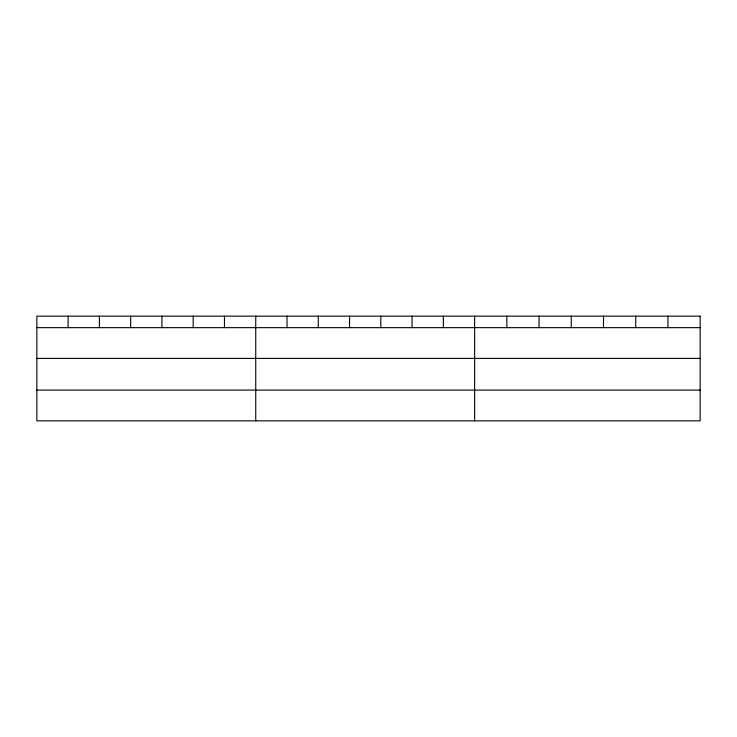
<?xml version="1.0" encoding="UTF-8"?>
<svg xmlns="http://www.w3.org/2000/svg" width="737" height="737" viewBox="0 0 737 737"><rect width="100%" height="100%" fill="white"/><g stroke="black" fill="none" stroke-linecap="round" stroke-linejoin="round"><path stroke-width="1.11" d="M36.85 327.652L700.15 327.652M36.85 358.412L700.15 358.412M36.85 390.094L700.15 390.094M667.934 316.155L667.934 327.652M635.718 316.155L635.718 327.652M603.502 316.155L603.502 327.652M571.276 316.155L571.276 327.652M539.06 316.155L539.06 327.652M506.844 316.155L506.844 327.652M474.628 316.155L474.628 420.845M443.361 316.155L443.361 327.652M412.084 316.155L412.084 327.652M380.817 316.155L380.817 327.652M349.55 316.155L349.55 327.652M318.283 316.155L318.283 327.652M287.006 316.155L287.006 327.652M255.739 316.155L255.739 420.845M224.472 316.155L224.472 327.652M193.195 316.155L193.195 327.652M161.928 316.155L161.928 327.652M130.661 316.155L130.661 327.652M99.394 316.155L99.394 327.652M68.117 316.155L68.117 327.652M700.15 316.155L36.85 316.155L36.85 420.845L700.15 420.845L700.15 316.155"/></g></svg>
